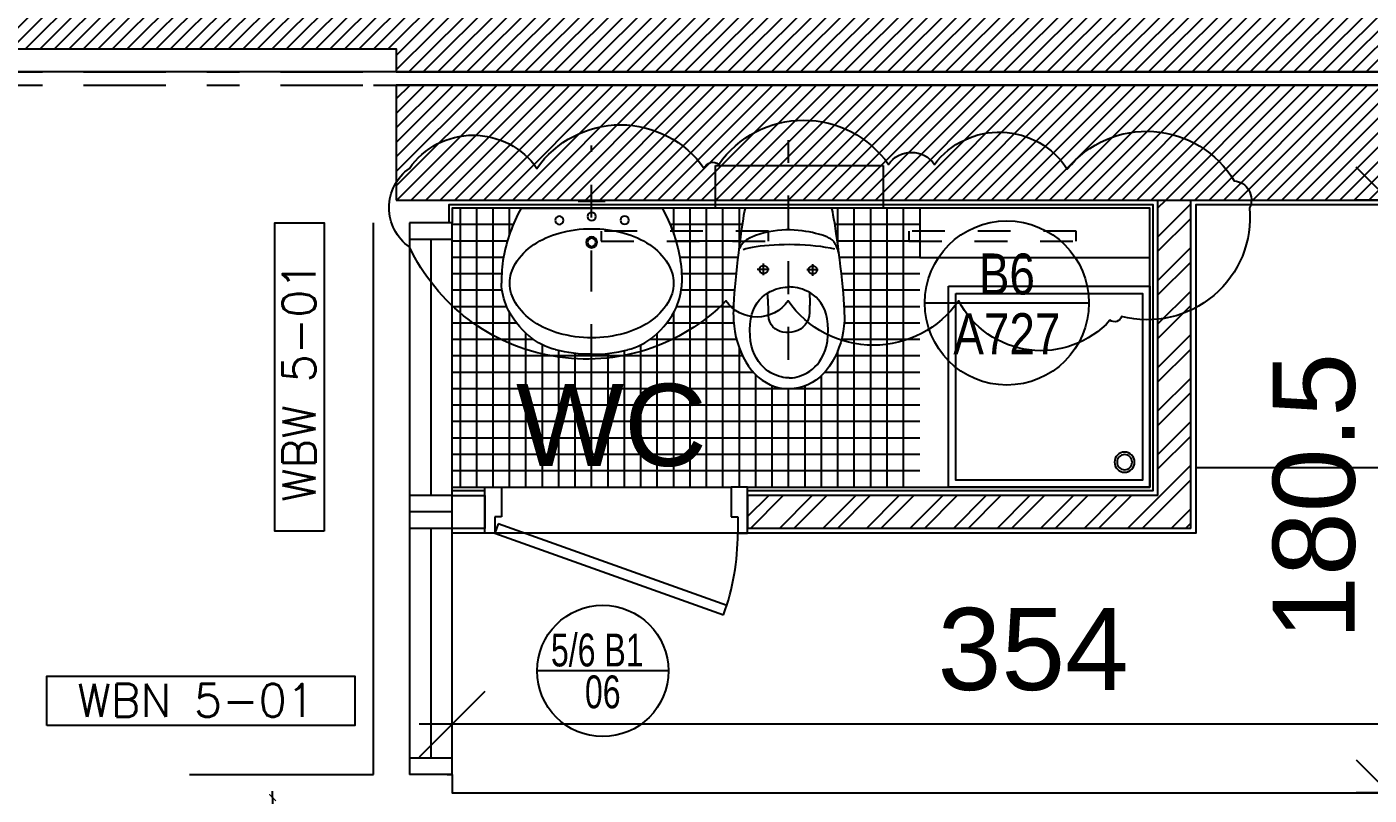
# Model space of a CAD drawing. Extents: x -0.9 to 45.6, y -8.7 to 61.5.
# Drawn here: x 27.343 to 31.432, y 20.338 to 22.677 of the extents above; entities that cross this region are included whole.
import ezdxf
from ezdxf.enums import TextEntityAlignment as Align

# ---------------------------------------------------------------- set-up
doc = ezdxf.new("R2010")
doc.units = 0
doc.header["$MEASUREMENT"] = 0
doc.header["$PDMODE"] = 35
doc.header["$PDSIZE"] = 0.3
for name, pattern in [('AXIS_50$0$DASHDOT2', [0.5, 0.25, -0.125, 0, -0.125]), ('CENTER', [2, 1.25, -0.25, 0.25, -0.25]), ('DASHDOTX2', [50.8, 25.4, -12.7, 0, -12.7]), ('HIDDEN2', [0.1875, 0.125, -0.0625])]:
    doc.linetypes.add(name, pattern=pattern)
doc.layers.get('0').update_dxf_attribs({"linetype": 'CONTINUOUS'})
doc.layers.get('DEFPOINTS').update_dxf_attribs({"linetype": 'CONTINUOUS'})
for name, color, linetype in [('A-ALU', 9, 'CONTINUOUS'), ('A-ANNO-DIM', 3, 'CONTINUOUS'), ('A-ANNO-DR-TAG', 7, 'CONTINUOUS'), ('A-ANNO-DTLTAG', 7, 'CONTINUOUS'), ('A-AREAS', 6, 'CONTINUOUS'), ('A-AXIS-SANITARY', 10, 'DASHDOTX2'), ('a-dim', 3, 'CONTINUOUS'), ('A-DOORS', 1, 'CONTINUOUS'), ('A-FLOR-FCL', 61, 'HIDDEN2'), ('A-FLOR-PFIX', 61, 'CONTINUOUS'), ('A-HATCH-CONC', 8, 'CONTINUOUS'), ('A-HATCH-WALL', 8, 'CONTINUOUS'), ('a-kitchen', 95, 'CONTINUOUS'), ('A-N-WINDOW', 3, 'CONTINUOUS'), ('A-NOMENCLATURE', 3, 'CONTINUOUS'), ('A-PLASTER', 8, 'CONTINUOUS'), ('A-PORTE', 1, 'CONTINUOUS'), ('A-PROJ-TIL-BATH', 8, 'CONTINUOUS'), ('A-PROJECTION', 9, 'CONTINUOUS'), ('A-SANIT', 95, 'CONTINUOUS'), ('A-SECT-TILE', 12, 'CONTINUOUS'), ('A-WALL', 4, 'CONTINUOUS'), ('AXIS_50$0$A-AXIS-50', 10, 'AXIS_50$0$DASHDOT2'), ('S-2ND-3RD-4-5-6TH$0$A-STR 2-3-4-5-6', 2, 'CONTINUOUS')]:
    doc.layers.add(name, color=color, linetype=linetype)
doc.styles.add('A100-STEXT', font='arial.ttf', dxfattribs={"height": 0.25})
doc.styles.add('BLOCK', font='arial.ttf', dxfattribs={"width": 0.8, "height": 0.25})
doc.styles.add('ROMANS', font='romans__.ttf')
doc.styles.add('STYLE1', font='arial.ttf')
doc.dimstyles.new('A50-DIM', dxfattribs={"dimtxt": 0.1, "dimasz": 0.02, "dimexe": 0.05, "dimexo": 0.01, "dimgap": 0.05, "dimtad": 0, "dimdec": 1, "dimlfac": 100, "dimrnd": 0.5, "dimdsep": 46, "dimtxsty": 'STYLE1', "dimblk": 'ARCHTICK', "dimcen": 0.05, "dimdle": 1e-05, "dimse1": 1, "dimse2": 1, "dimclrd": 146, "dimclre": 256, "dimclrt": 256, "dimadec": 0, "dimazin": 0, "dimtfac": 1.4, "dimtdec": 1, "dimtix": 1, "dimtmove": 2, "dimatfit": 3, "dimldrblk": 'ARCHTICK', "dimfxl": 1, "dimtolj": 1, "dimarcsym": 0})
doc.dimstyles.new('dim-law', dxfattribs={"dimtxt": 0.25, "dimasz": 0.2, "dimexe": 0.1, "dimexo": 0.3, "dimgap": 0.1, "dimtad": 1, "dimlfac": 100, "dimdsep": 46, "dimtxsty": 'A100-STEXT', "dimblk1": 'OBLIQUE', "dimblk2": 'OBLIQUE', "dimsah": 1, "dimcen": -0.05, "dimdle": 0.1, "dimclrd": 15, "dimclre": 15, "dimclrt": 256, "dimadec": 0, "dimazin": 0, "dimtfac": 0.28, "dimtix": 1, "dimtmove": 2, "dimatfit": 3, "dimldrblk": 'OBLIQUE', "dimfxl": 0.1, "dimtolj": 1, "dimarcsym": 0})

# ---------------------------------------------------------------- blocks, each defined once
blk = doc.blocks.new('BAC')
at = {"layer": 'A-SANIT'}
for points in [[(-0.7, -0.7), (0, -0.7), (0, 0), (-0.7, 0)], [(-0.675, -0.675), (-0.025, -0.675), (-0.025, -0.025), (-0.675, -0.025)]]:
    blk.add_lwpolyline(points, close=True, dxfattribs=at)
for radius in [0.035, 0.0263]:
    blk.add_circle((-0.0875, -0.0875), radius, dxfattribs=at)
blk = doc.blocks.new('A$C53822070')
for p, q in [((0, -0.0208), (0, 0.0623)), ((-0.2151, 0), (0.2151, 0)), ((0.0415, 0.0208), (-0.0415, 0.0208))]:
    blk.add_line(p, q)
for centre, major_axis, ratio, start_param, end_param in [((0.0235, -0.1413), (0.1682, 0.344), 0.723099, 1.513078, 1.932546), ((-0.05, -0.2181), (0.0143, 0.3454), 0.649977, 1.397156, 1.627734), ((0.1411, -0.2285), (0.0236, 0.1689), 0.782, 4.379189, 4.821349), ((0.0117, -0.2055), (0.2677, 0.0211), 0.927449, -0.919698, -0.479256), ((0.0331, -0.1533), (-0.0987, 0.271), 0.7883, 3.04069, 3.436057), ((0.005, -0.0517), (0.2781, 0.2781), 1, 3.914278, 4.196419)]:
    blk.add_ellipse(centre, major_axis=major_axis, ratio=ratio, start_param=start_param, end_param=end_param)
at = {"extrusion": (0, 0, -1)}
for centre, major_axis, ratio, start_param, end_param in [((-0.0235, -0.1413), (-0.1682, 0.344), 0.723099, 1.513078, 1.932546), ((-0.0984, -0.0369), (-0.00881, 0.00881), 1, 5.497787, 11.780972), ((-0.0002, -0.0251), (0.00881, 0.00881), 1, 3.926991, 10.210176), ((0.1005, -0.0364), (-0.00881, 0.00881), 1, 5.497787, 11.780972), ((-0.0281, -0.3332), (0.1889, 0.1889), 1, -1.373401, -1.054826), ((0, -0.4349), (-0.2634, 0.2634), 1, 0.51597, 0.785398), ((0, -0.4349), (0.2634, 0.2634), 1, -0.785398, -0.51597), ((0.0281, -0.3332), (-0.1889, 0.1889), 1, 1.054826, 1.373401), ((-0.0709, -0.269), (0.1343, 0.1343), 1, 4.48294, 4.909784), ((0, -0.1038), (0.0117, 0.0117), 1, 3.926991, 10.210176), ((0, -0.1038), (-0.00881, 0.00881), 1, 5.497787, 11.780972), ((0.0709, -0.269), (-0.1343, 0.1343), 1, 1.373401, 1.800245), ((0.05, -0.2181), (-0.0143, 0.3454), 0.649977, 1.397156, 1.627734), ((-0.1361, -0.2285), (0.08, 0.08), 1, 3.926991, 4.48294), ((0.1361, -0.2285), (-0.08, 0.08), 1, 1.800245, 2.356194), ((-0.1411, -0.2285), (-0.0236, 0.1689), 0.782, 4.379189, 4.821349), ((-0.1361, -0.2285), (0.08, 0.08), 1, 3.371042, 3.926991), ((0.1361, -0.2285), (0.08, 0.08), 1, 0.785398, 1.341347), ((-0.0117, -0.2055), (-0.2677, 0.0211), 0.927449, -0.919698, -0.479256), ((-0.0709, -0.188), (0.1343, 0.1343), 1, 2.944197, 3.371042), ((0.0709, -0.188), (0.1343, 0.1343), 1, 1.341347, 1.768192), ((-0.0281, -0.1237), (-0.1889, 0.1889), 1, 4.196419, 4.514993), ((0.0281, -0.1237), (0.1889, 0.1889), 1, 1.768192, 2.086766), ((-0.0331, -0.1533), (0.0987, 0.271), 0.7883, 3.04069, 3.436057), ((0, -0.0221), (-0.2634, 0.2634), 1, 3.926991, 4.196419), ((0, -0.0221), (-0.2634, 0.2634), 1, 3.657563, 3.926991), ((-0.005, -0.0517), (-0.2781, 0.2781), 1, 3.914278, 4.196419)]:
    blk.add_ellipse(centre, major_axis=major_axis, ratio=ratio, start_param=start_param, end_param=end_param, dxfattribs=at)
at = {"layer": 'A-AXIS-SANITARY', "linetype": 'CENTER', "ltscale": 0.1}
blk.add_line((0, -0.6786), (0, 0.1908), dxfattribs=at)
blk = doc.blocks.new('A$C7FB65830')
at = {"color": 0}
for p, q in [((-339.7, 41), (-355.8, 38.7)), ((-323.3, 42.4), (-339.7, 41)), ((-306.8, 42.9), (-323.3, 42.4)), ((-305.8, 42.4), (-292.6, 42.1)), ((-292.6, 42.1), (-277.8, 41.5)), ((-277.8, 41.5), (-261.5, 40.5)), ((-261.5, 40.5), (-244, 39.2)), ((-244, 39.2), (-225.6, 37.5)), ((-443.2, 7.2), (-455.5, -0.9)), ((-430.1, 14.4), (-443.2, 7.2)), ((-416.3, 20.9), (-430.1, 14.4)), ((-401.9, 26.6), (-416.3, 20.9)), ((-387, 31.5), (-401.9, 26.6)), ((-371.6, 35.5), (-387, 31.5)), ((-355.8, 38.7), (-371.6, 35.5)), ((-225.6, 37.5), (-206.4, 35.6)), ((-206.4, 35.6), (-186.8, 33.5)), ((-186.8, 33.5), (-167, 31.3)), ((-167, 31.3), (-147.2, 28.9)), ((-147.2, 28.9), (-127.6, 26.4)), ((-128.9, 27), (-124.9, 25.6)), ((-127.6, 26.4), (-108.5, 23.9)), ((-124.9, 25.6), (-121.2, 24.2)), ((-121.2, 24.2), (-117.7, 22.9)), ((-117.7, 22.9), (-114.3, 21.7)), ((-116.6, 14.7), (-113.9, 1.7)), ((-114.3, 21.7), (-111.2, 20.4)), ((-113.9, 1.7), (-111.5, -12.1)), ((-111.2, 20.4), (-108.3, 19.2)), ((-108.5, 23.9), (-90.2, 21.4)), ((-108.3, 19.2), (-105.5, 18)), ((-105.5, 18), (-102.8, 16.7)), ((-102.8, 16.7), (-100.3, 15.3)), ((-100.3, 15.3), (-98, 13.8)), ((-98, 13.8), (-95.8, 12.2)), ((-95.8, 12.2), (-93.7, 10.5)), ((-93.7, 10.5), (-91.7, 8.5)), ((-91.7, 8.5), (-89.8, 6.4)), ((-90.2, 21.4), (-72.8, 18.9)), ((-89.8, 6.4), (-88, 4.1)), ((-88, 4.1), (-86.2, 1.5)), ((-86.2, 1.5), (-84.5, -1.4)), ((-72.8, 18.9), (-56.6, 16.5)), ((-56.6, 16.5), (-41.9, 14.2)), ((-41.9, 14.2), (-28.9, 12)), ((-28.9, 12), (-17.8, 10.1)), ((-17.8, 10.1), (-8.8, 8.4)), ((-8.8, 8.4), (-2.3, 7)), ((-2.3, 7), (1.5, 5.9)), ((1.9, 5.9), (1.9, -244.6)), ((-487.3, -29.3), (-495.9, -40.1)), ((-477.7, -19.1), (-487.3, -29.3)), ((-467, -9.6), (-477.7, -19.1)), ((-455.5, -0.9), (-467, -9.6)), ((-458, -43.1), (-450.6, -36.1)), ((-450.6, -36.1), (-442.2, -29.6)), ((-442.2, -29.6), (-432.7, -23.6)), ((-432.7, -23.6), (-422.2, -18.3)), ((-422.2, -18.3), (-410.4, -13.6)), ((-410.4, -13.6), (-397.5, -9.9)), ((-397.5, -9.9), (-383.3, -7.1)), ((-383.3, -7.1), (-367.7, -5.3)), ((-367.7, -5.3), (-350.8, -4.7)), ((-350.8, -4.7), (-334, -5.4)), ((-334, -5.4), (-318.7, -7.4)), ((-318.7, -7.4), (-305, -10.6)), ((-305, -10.6), (-292.7, -14.9)), ((-292.7, -14.9), (-281.7, -20.1)), ((-281.7, -20.1), (-272, -26.1)), ((-272, -26.1), (-263.5, -32.8)), ((-263.5, -32.8), (-256.1, -40)), ((-180.9, -38.1), (-182.7, -38.9)), ((-178.8, -37.5), (-180.9, -38.1)), ((-176.8, -37.3), (-178.8, -37.5)), ((-174.7, -37.5), (-176.8, -37.3)), ((-176.5, -33.5), (-176.5, -66.3)), ((-172.7, -38.1), (-174.7, -37.5)), ((-170.8, -38.9), (-172.7, -38.1)), ((-111.5, -12.1), (-109.4, -26.3)), ((-109.4, -26.3), (-107.7, -41)), ((-84.5, -1.4), (-82.9, -4.5)), ((-82.9, -4.5), (-81.3, -8)), ((-81.3, -8), (-79.8, -11.8)), ((-79.8, -11.8), (-77.6, -18)), ((-77.6, -18), (-75.3, -24.9)), ((-75.3, -24.9), (-73.1, -32.6)), ((-73.1, -32.6), (-70.9, -41)), ((-514.7, -76.4), (-518.3, -89.7)), ((-509.7, -63.7), (-514.7, -76.4)), ((-503.4, -51.6), (-509.7, -63.7)), ((-495.9, -40.1), (-503.4, -51.6)), ((-482.1, -80.6), (-478.8, -73.1)), ((-478.8, -73.1), (-474.8, -65.4)), ((-474.8, -65.4), (-470.1, -57.8)), ((-470.1, -57.8), (-464.5, -50.3)), ((-464.5, -50.3), (-458, -43.1)), ((-336.4, -71.9), (-342.8, -78.2)), ((-329, -66.7), (-336.4, -71.9)), ((-320.4, -62.6), (-329, -66.7)), ((-310.9, -59.9), (-320.4, -62.6)), ((-300.2, -58.6), (-310.9, -59.9)), ((-297.8, -58.6), (-300.2, -58.6)), ((-295.1, -58.5), (-297.8, -58.6)), ((-292, -58.5), (-295.1, -58.5)), ((-288.7, -58.4), (-292, -58.5)), ((-285.1, -58.4), (-288.7, -58.4)), ((-281.4, -58.4), (-285.1, -58.4)), ((-277.6, -58.3), (-281.4, -58.4)), ((-273.7, -58.3), (-277.6, -58.3)), ((-269.8, -58.3), (-273.7, -58.3)), ((-266, -58.3), (-269.8, -58.3)), ((-262.3, -58.3), (-266, -58.3)), ((-258.7, -58.3), (-262.3, -58.3)), ((-255.3, -58.4), (-258.7, -58.3)), ((-256.1, -40), (-249.7, -47.6)), ((-252.3, -58.4), (-255.3, -58.4)), ((-249.5, -58.4), (-252.3, -58.4)), ((-249.7, -47.6), (-244.3, -55.4)), ((-247.1, -58.4), (-249.5, -58.4)), ((-245.2, -58.4), (-247.1, -58.4)), ((-243.7, -58.4), (-245.2, -58.4)), ((-244.3, -55.4), (-239.8, -63.4)), ((-242.8, -58.4), (-243.7, -58.4)), ((-242.5, -58.4), (-242.8, -58.4)), ((-239.8, -63.4), (-236.1, -71.4)), ((-236.1, -71.4), (-233.1, -79.2)), ((-193.8, -49.6), (-159.9, -49.6)), ((-188.5, -47.2), (-188.7, -49.2)), ((-188.7, -49.2), (-188.5, -51.3)), ((-188, -45.2), (-188.5, -47.2)), ((-188.5, -51.3), (-188, -53.3)), ((-187.1, -43.3), (-188, -45.2)), ((-188, -53.3), (-187.1, -55.2)), ((-185.9, -41.6), (-187.1, -43.3)), ((-187.1, -55.2), (-185.9, -56.9)), ((-184.4, -40.1), (-185.9, -41.6)), ((-185.9, -56.9), (-184.4, -58.3)), ((-182.7, -38.9), (-184.4, -40.1)), ((-184.4, -58.3), (-182.7, -59.5)), ((-182.7, -59.5), (-180.9, -60.4)), ((-180.9, -60.4), (-178.8, -60.9)), ((-178.8, -60.9), (-176.8, -61.1)), ((-176.8, -61.1), (-174.7, -60.9)), ((-174.7, -60.9), (-172.7, -60.4)), ((-172.7, -60.4), (-170.8, -59.5)), ((-169.1, -40.1), (-170.8, -38.9)), ((-170.8, -59.5), (-169.1, -58.3)), ((-167.7, -41.6), (-169.1, -40.1)), ((-169.1, -58.3), (-167.7, -56.9)), ((-166.5, -43.3), (-167.7, -41.6)), ((-167.7, -56.9), (-166.5, -55.2)), ((-165.6, -45.2), (-166.5, -43.3)), ((-166.5, -55.2), (-165.6, -53.3)), ((-165.1, -47.2), (-165.6, -45.2)), ((-165.6, -53.3), (-165.1, -51.3)), ((-164.9, -49.2), (-165.1, -47.2)), ((-165.1, -51.3), (-164.9, -49.2)), ((-164.9, -49.2), (-164.9, -49.2)), ((-164.9, -49.2), (-164.9, -49.2)), ((-107.7, -41), (-106.3, -56)), ((-106.3, -56), (-105.2, -71.2)), ((-105.2, -71.2), (-104.4, -86.6)), ((-70.9, -41), (-68.8, -50)), ((-68.8, -50), (-66.9, -59.7)), ((-66.9, -59.7), (-65.1, -69.9)), ((-65.1, -69.9), (-63.7, -80.5)), ((-520.6, -103.5), (-521.4, -118)), ((-518.3, -89.7), (-520.6, -103.5)), ((-489.9, -118.2), (-489.7, -113.4)), ((-489.7, -113.4), (-489.2, -107.8)), ((-489.2, -107.8), (-488.2, -101.7)), ((-488.2, -101.7), (-486.7, -95)), ((-486.7, -95), (-484.7, -88)), ((-484.7, -88), (-482.1, -80.6)), ((-357.6, -109.9), (-358.6, -118.6)), ((-355.5, -101.3), (-357.6, -109.9)), ((-352.4, -93), (-355.5, -101.3)), ((-348.1, -85.3), (-352.4, -93)), ((-342.8, -78.2), (-348.1, -85.3)), ((-233.1, -79.2), (-230.8, -86.8)), ((-230.8, -86.8), (-229, -94)), ((-229, -94), (-227.7, -100.6)), ((-227.7, -100.6), (-226.9, -106.6)), ((-226.9, -106.6), (-226.4, -111.8)), ((-226.4, -111.8), (-226.1, -116.1)), ((-226.1, -116.1), (-226, -119.2)), ((-104.4, -86.6), (-103.9, -102)), ((-103.9, -102), (-103.7, -117.3)), ((-63.7, -80.5), (-62.5, -91.6)), ((-62.5, -91.6), (-61.7, -103.1)), ((-61.7, -103.1), (-61.2, -115)), ((-61.2, -115), (-61.2, -127.1)), ((-520.6, -132.9), (-521.4, -118.5)), ((-518.3, -146.7), (-520.6, -132.9)), ((-514.7, -160), (-518.3, -146.7)), ((-489.9, -118.2), (-489.7, -123.1)), ((-489.7, -123.1), (-489.2, -128.6)), ((-489.2, -128.6), (-488.2, -134.8)), ((-488.2, -134.8), (-486.7, -141.4)), ((-486.7, -141.4), (-484.7, -148.5)), ((-484.7, -148.5), (-482.1, -155.8)), ((-358.6, -118.6), (-358.5, -127.3)), ((-358.5, -127.3), (-357.4, -135.9)), ((-357.4, -135.9), (-355.1, -144.1)), ((-355.1, -144.1), (-351.8, -151.7)), ((-351.8, -151.7), (-347.4, -158.7)), ((-233.1, -157.2), (-230.8, -149.6)), ((-230.8, -149.6), (-229, -142.4)), ((-229, -142.4), (-227.7, -135.8)), ((-227.7, -135.8), (-226.9, -129.8)), ((-226.9, -129.8), (-226.4, -124.6)), ((-226.4, -124.6), (-226.1, -120.4)), ((-226.1, -120.4), (-226, -117.2)), ((-104.2, -147.2), (-104.8, -161.7)), ((-103.8, -132.4), (-104.2, -147.2)), ((-103.7, -117.3), (-103.8, -132.4)), ((-62.7, -151.9), (-64.3, -164.5)), ((-61.7, -139.4), (-62.7, -151.9)), ((-61.2, -127.1), (-61.7, -139.4)), ((-509.7, -172.8), (-514.7, -160)), ((-503.4, -184.9), (-509.7, -172.8)), ((-495.9, -196.3), (-503.4, -184.9)), ((-482.1, -155.8), (-478.8, -163.4)), ((-478.8, -163.4), (-474.8, -171)), ((-474.8, -171), (-470.1, -178.6)), ((-470.1, -178.6), (-464.5, -186.1)), ((-464.5, -186.1), (-458, -193.4)), ((-458, -193.4), (-450.6, -200.3)), ((-347.4, -158.7), (-341.8, -164.8)), ((-341.8, -164.8), (-335.2, -169.9)), ((-335.2, -169.9), (-327.6, -173.8)), ((-327.6, -173.8), (-318.8, -176.3)), ((-318.8, -176.3), (-308.9, -177.3)), ((-308.9, -177.3), (-303.4, -177.4)), ((-303.4, -177.4), (-298, -177.5)), ((-298, -177.5), (-292.9, -177.6)), ((-292.9, -177.6), (-287.9, -177.8)), ((-287.9, -177.8), (-283.1, -178)), ((-283.1, -178), (-278.6, -178.2)), ((-278.6, -178.2), (-274.3, -178.4)), ((-274.3, -178.4), (-270.3, -178.6)), ((-270.3, -178.6), (-266.5, -178.8)), ((-266.5, -178.8), (-262.9, -179)), ((-262.9, -179), (-259.7, -179.2)), ((-259.7, -179.2), (-256.7, -179.4)), ((-256.7, -179.4), (-254.1, -179.6)), ((-256.1, -196.4), (-249.7, -188.8)), ((-254.1, -179.6), (-251.7, -179.8)), ((-251.7, -179.8), (-249.7, -179.9)), ((-249.7, -179.9), (-248, -180.1)), ((-249.7, -188.8), (-244.3, -181)), ((-248, -180.1), (-246.7, -180.2)), ((-246.7, -180.2), (-245.7, -180.3)), ((-245.7, -180.3), (-245.2, -180.3)), ((-245.2, -180.3), (-245, -180.3)), ((-244.3, -181), (-239.8, -173)), ((-239.8, -173), (-236.1, -165)), ((-236.1, -165), (-233.1, -157.2)), ((-192.4, -191.7), (-158.5, -191.7)), ((-187.5, -189.8), (-187.7, -191.9)), ((-187.7, -191.9), (-187.5, -194)), ((-186.9, -187.8), (-187.5, -189.8)), ((-187.5, -194), (-186.9, -196)), ((-186.1, -186), (-186.9, -187.8)), ((-184.9, -184.3), (-186.1, -186)), ((-183.4, -182.8), (-184.9, -184.3)), ((-181.7, -181.6), (-183.4, -182.8)), ((-179.8, -180.7), (-181.7, -181.6)), ((-177.8, -180.2), (-179.8, -180.7)), ((-175.8, -180), (-177.8, -180.2)), ((-176.1, -176.2), (-176.1, -210.1)), ((-173.7, -180.2), (-175.8, -180)), ((-171.7, -180.7), (-173.7, -180.2)), ((-169.8, -181.6), (-171.7, -180.7)), ((-168.1, -182.8), (-169.8, -181.6)), ((-166.7, -184.3), (-168.1, -182.8)), ((-165.5, -186), (-166.7, -184.3)), ((-164.6, -187.8), (-165.5, -186)), ((-164.1, -189.8), (-164.6, -187.8)), ((-164.6, -196), (-164.1, -194)), ((-163.9, -191.9), (-164.1, -189.8)), ((-164.1, -194), (-163.9, -191.9)), ((-163.9, -191.9), (-163.9, -191.9)), ((-163.9, -191.9), (-163.9, -191.9)), ((-106.9, -189), (-108.3, -201.7)), ((-105.7, -175.7), (-106.9, -189)), ((-104.8, -161.7), (-105.7, -175.7)), ((-69.5, -189.9), (-73.2, -202.6)), ((-66.6, -177.2), (-69.5, -189.9)), ((-64.3, -164.5), (-66.6, -177.2)), ((-487.3, -207.2), (-495.9, -196.3)), ((-477.7, -217.3), (-487.3, -207.2)), ((-467, -226.8), (-477.7, -217.3)), ((-455.5, -235.6), (-467, -226.8)), ((-450.6, -200.3), (-442.2, -206.8)), ((-442.2, -206.8), (-432.7, -212.8)), ((-432.7, -212.8), (-422.2, -218.2)), ((-422.2, -218.2), (-410.4, -222.8)), ((-410.4, -222.8), (-397.5, -226.5)), ((-397.5, -226.5), (-383.3, -229.4)), ((-383.3, -229.4), (-367.7, -231.1)), ((-367.7, -231.1), (-350.8, -231.7)), ((-350.8, -231.7), (-334, -231)), ((-334, -231), (-318.7, -229)), ((-318.7, -229), (-305, -225.8)), ((-305, -225.8), (-292.7, -221.5)), ((-292.7, -221.5), (-281.7, -216.3)), ((-281.7, -216.3), (-272, -210.3)), ((-272, -210.3), (-263.5, -203.6)), ((-263.5, -203.6), (-256.1, -196.4)), ((-186.9, -196), (-186.1, -197.8)), ((-186.1, -197.8), (-184.9, -199.5)), ((-184.9, -199.5), (-183.4, -201)), ((-183.4, -201), (-181.7, -202.2)), ((-181.7, -202.2), (-179.8, -203.1)), ((-179.8, -203.1), (-177.8, -203.6)), ((-177.8, -203.6), (-175.8, -203.8)), ((-175.8, -203.8), (-173.7, -203.6)), ((-173.7, -203.6), (-171.7, -203.1)), ((-171.7, -203.1), (-169.8, -202.2)), ((-169.8, -202.2), (-168.1, -201)), ((-168.1, -201), (-166.7, -199.5)), ((-166.7, -199.5), (-165.5, -197.8)), ((-165.5, -197.8), (-164.6, -196)), ((-111.8, -224.6), (-113.8, -234.6)), ((-109.9, -213.6), (-111.8, -224.6)), ((-108.3, -201.7), (-109.9, -213.6)), ((-85.1, -232.7), (-86, -234.3)), ((-84.4, -231), (-85.1, -232.7)), ((-83.6, -229.3), (-84.4, -231)), ((-82.9, -227.7), (-83.6, -229.3)), ((-77.6, -215.2), (-82.9, -227.7)), ((-73.2, -202.6), (-77.6, -215.2)), ((-443.2, -243.6), (-455.5, -235.6)), ((-430.1, -250.9), (-443.2, -243.6)), ((-416.3, -257.3), (-430.1, -250.9)), ((-401.9, -263), (-416.3, -257.3)), ((-387, -267.9), (-401.9, -263)), ((-371.6, -272), (-387, -267.9)), ((-355.8, -275.1), (-371.6, -272)), ((-206.4, -272.6), (-186.8, -270.6)), ((-186.8, -270.6), (-167, -268.5)), ((-167, -268.5), (-147.2, -266.3)), ((-147.2, -266.3), (-127.6, -264)), ((-127.6, -264), (-108.5, -261.6)), ((-116.1, -243.5), (-118.6, -251.2)), ((-113.8, -234.6), (-116.1, -243.5)), ((-111.3, -260.2), (-114.6, -262)), ((-108.3, -258.4), (-111.3, -260.2)), ((-108.5, -261.6), (-90.2, -259.3)), ((-105.6, -256.6), (-108.3, -258.4)), ((-103.1, -254.8), (-105.6, -256.6)), ((-100.8, -253.1), (-103.1, -254.8)), ((-98.8, -251.3), (-100.8, -253.1)), ((-96.9, -249.6), (-98.8, -251.3)), ((-95.1, -247.8), (-96.9, -249.6)), ((-93.6, -246.1), (-95.1, -247.8)), ((-92.2, -244.4), (-93.6, -246.1)), ((-90.9, -242.7), (-92.2, -244.4)), ((-89.7, -241), (-90.9, -242.7)), ((-90.2, -259.3), (-72.8, -257)), ((-88.7, -239.3), (-89.7, -241)), ((-87.7, -237.7), (-88.7, -239.3)), ((-86.8, -236), (-87.7, -237.7)), ((-86, -234.3), (-86.8, -236)), ((-72.8, -257), (-56.6, -254.7)), ((-56.6, -254.7), (-41.9, -252.5)), ((-41.9, -252.5), (-28.9, -250.5)), ((-28.9, -250.5), (-17.8, -248.7)), ((-17.8, -248.7), (-8.8, -247.1)), ((-8.8, -247.1), (-2.3, -245.7)), ((-2.3, -245.7), (1.5, -244.6)), ((-339.7, -277.4), (-355.8, -275.1)), ((-323.3, -278.8), (-339.7, -277.4)), ((-306.8, -279.3), (-323.3, -278.8)), ((-305.8, -278.8), (-292.6, -278.6)), ((-292.6, -278.6), (-277.8, -278)), ((-277.8, -278), (-261.5, -277.1)), ((-261.5, -277.1), (-244, -275.8)), ((-244, -275.8), (-225.6, -274.3)), ((-225.6, -274.3), (-206.4, -272.6))]:
    blk.add_line(p, q, dxfattribs=at)
at = {"layer": 'A-AXIS-SANITARY', "linetype": 'CENTER', "ltscale": 0.1}
blk.add_line((-627.6, -119.4), (199.5, -119.4), dxfattribs=at)
blk = doc.blocks.new('A$C084533B6')
at = {"layer": 'A-PROJ-TIL-BATH'}
for p, q in [((0, -0.8), (0, 0.05)), ((0.05, -0.8), (0.05, 0.05)), ((0.1, -0.8), (0.1, 0.05)), ((0.15, -0.0292), (0.15, 0.05)), ((0.65, -0.0292), (0.65, 0.05)), ((0.7, -0.8), (0.7, 0.05)), ((0.75, -0.8), (0.75, 0.05)), ((0.8, -0.8), (0.8, 0.05)), ((0.85, -0.0697), (0.85, 0.05)), ((1.15, -0.0769), (1.15, 0.05)), ((1.2, -0.8), (1.2, 0.05)), ((1.25, -0.8), (1.25, 0.05)), ((1.3, -0.8), (1.3, 0.05)), ((1.35, -0.8), (1.35, 0.05)), ((0.1611, 0), (-0.025, 0)), ((0.8594, 0), (0.6389, 0)), ((1.4, 0), (1.141, 0)), ((0.1433, -0.05), (-0.025, -0.05)), ((0.8525, -0.05), (0.6567, -0.05)), ((1.4, -0.05), (1.1484, -0.05)), ((0.1312, -0.1), (-0.025, -0.1)), ((0.8463, -0.1), (0.6688, -0.1)), ((1.4, -0.1), (1.155, -0.1)), ((0.1259, -0.15), (-0.025, -0.15)), ((0.8409, -0.15), (0.6741, -0.15)), ((1.4, -0.15), (1.1609, -0.15)), ((0.1272, -0.2), (-0.025, -0.2)), ((0.8363, -0.2), (0.6728, -0.2)), ((1.4, -0.2), (1.1659, -0.2)), ((0.1413, -0.25), (-0.025, -0.25)), ((0.15, -0.8), (0.15, -0.2674)), ((0.65, -0.8), (0.65, -0.2674)), ((0.833, -0.25), (0.6587, -0.25)), ((1.4, -0.25), (1.1694, -0.25)), ((0.1716, -0.3), (-0.025, -0.3)), ((0.8331, -0.3), (0.6284, -0.3)), ((1.4, -0.3), (1.1693, -0.3)), ((0.2229, -0.35), (-0.025, -0.35)), ((0.2, -0.8), (0.2, -0.3309)), ((0.25, -0.8), (0.25, -0.3665)), ((0.55, -0.8), (0.55, -0.3665)), ((0.8416, -0.35), (0.5771, -0.35)), ((0.6, -0.8), (0.6, -0.3309)), ((1.4, -0.35), (1.1609, -0.35)), ((0.8599, -0.4), (-0.025, -0.4)), ((0.3, -0.8), (0.3, -0.3834)), ((0.35, -0.8), (0.35, -0.3924)), ((0.4, -0.8), (0.4, -0.395)), ((0.45, -0.8), (0.45, -0.3924)), ((0.5, -0.8), (0.5, -0.3834)), ((0.85, -0.8), (0.85, -0.377)), ((1.4, -0.4), (1.1425, -0.4)), ((1.15, -0.8), (1.15, -0.3831)), ((0.8934, -0.45), (-0.025, -0.45)), ((0.9, -0.8), (0.9, -0.4569)), ((0.95, -0.8), (0.95, -0.4901)), ((1.1, -0.8), (1.1, -0.4592)), ((1.4, -0.45), (1.109, -0.45)), ((1.4, -0.5), (-0.025, -0.5)), ((1, -0.8), (1, -0.4999)), ((1.05, -0.8), (1.05, -0.4911)), ((1.4, -0.55), (-0.025, -0.55)), ((1.4, -0.6), (-0.025, -0.6)), ((1.4, -0.65), (-0.025, -0.65)), ((1.4, -0.7), (-0.025, -0.7)), ((1.4, -0.75), (-0.025, -0.75))]:
    blk.add_line(p, q, dxfattribs=at)
blk = doc.blocks.new('_ArchTick')
at = {"color": 0, "linetype": 'ByBlock', "const_width": 0.15}
blk.add_lwpolyline([(-0.5, -0.5), (0.5, 0.5)], dxfattribs=at)
blk = doc.blocks.new('*D414')
at = {"layer": 'A-ANNO-DIM', "color": 146, "lineweight": -2}
for p, q in [((28.0914, 20.3301), (28.0914, 20.3501)), ((28.0914, 20.3301), (28.0914, 20.3016)), ((28.0914, 20.0301), (28.0914, 20.0587)), ((28.0914, 20.0301), (28.0914, 20.0101))]:
    blk.add_line(p, q, dxfattribs=at)
at = {"layer": 'DEFPOINTS', "color": 0}
for p in [(28.2525, 20.3301), (28.0914, 20.0301), (28.2525, 20.0301)]:
    blk.add_point(p, dxfattribs=at)
at = {"layer": 'A-ANNO-DIM', "color": 146, "lineweight": -2, "xscale": 0.02, "yscale": 0.02, "zscale": 0.02}
for p, rotation in [((28.0914, 20.3301), 270), ((28.0914, 20.0301), 90)]:
    blk.add_blockref('_ArchTick', p, dxfattribs=dict(at, rotation=rotation))
at = {"layer": 'A-ANNO-DIM', "insert": (28.0914, 20.1801), "char_height": 0.1, "attachment_point": 5, "rotation": 90, "style": 'STYLE1'}
blk.add_mtext('\\A1;30', dxfattribs=at)
blk = doc.blocks.new('DTLTAG')
blk.add_line((-0.005, 0), (0.005, 0))
blk.add_circle((0, 0), 0.005)
at = {"color": 7, "style": 'BLOCK', "width": 0.8}
for tag, p in [('DET.NO.', (0, 0.001767)), ('DWG', (0, -0.001853))]:
    blk.add_attdef(tag, text='', height=0.0025, dxfattribs=at).set_placement(p, align=Align.MIDDLE)
blk = doc.blocks.new('P80E19H')
at = {"layer": 'A-PORTE'}
for p, q in [((-0.14, 0), (0, 0)), ((-0.14, -0.03), (-0.14, 0)), ((0, 0), (0, -0.05)), ((-0.14, -0.03), (-0.3885, -0.727)), ((-0.3603, -0.7371), (-0.1117, -0.0401)), ((-0.1117, -0.0401), (-0.14, -0.03)), ((-0.09, -0.03), (-0.14, -0.03)), ((-0.09, -0.05), (-0.09, -0.03)), ((0, -0.05), (-0.09, -0.05)), ((-0.09, -0.77), (-0.14, -0.77)), ((-0.14, -0.77), (-0.14, -0.8)), ((0, -0.75), (-0.09, -0.75)), ((-0.09, -0.75), (-0.09, -0.77)), ((0, -0.8), (0, -0.75)), ((-0.14, -0.8), (0, -0.8))]:
    blk.add_line(p, q, dxfattribs=at)
blk.add_arc((-0.14, -0.03), 0.74, 250.3765, 270, dxfattribs=at)
blk = doc.blocks.new('NWINDOW')
at = {"layer": 'A-N-WINDOW'}
blk.add_lwpolyline([(0, 0), (0, 0.15), (0.9386, 0.15), (0.9386, 0)], close=True, dxfattribs=at)
at = {"layer": 'A-N-WINDOW', "style": 'ROMANS'}
blk.add_attdef('WBSN1-01', text='', height=0.1, dxfattribs=at).set_placement((0.4549, 0.0263), align=Align.CENTER)
blk = doc.blocks.new('DRTAG')
blk.add_line((0.004, 0), (-0.004, 0))
blk.add_circle((0, 0), 0.004)
at = {"color": 7, "style": 'BLOCK', "width": 0.7}
blk.add_attdef('D', text='', height=0.002, dxfattribs=at).set_placement((-0.000012, 0.001274), align=Align.MIDDLE_RIGHT)
blk.add_attdef('TP', text='', height=0.002, dxfattribs=at).set_placement((-0.000041, 0.001274), align=Align.MIDDLE_LEFT)
blk.add_attdef('D-NO', text='', height=0.002, dxfattribs=at).set_placement((0, -0.001274), align=Align.MIDDLE)
blk = doc.blocks.new('A$C21287FDA')
at = {"layer": 'A-ALU'}
for p, q in [((28.5084, 22.08), (28.5084, 20.4)), ((28.6384, 22.08), (28.5084, 22.08)), ((28.6384, 20.765), (28.6384, 22.08)), ((28.6384, 22.03), (28.5084, 22.03)), ((28.5734, 22.03), (28.5734, 21.25)), ((28.6384, 21.25), (28.5084, 21.25)), ((28.6384, 21.2), (28.5084, 21.2)), ((28.6384, 21.2), (28.5084, 21.2)), ((28.6384, 21.15), (28.5084, 21.15)), ((28.5734, 21.15), (28.5734, 20.45)), ((28.6384, 20.4), (28.6384, 20.765)), ((28.6384, 20.45), (28.5084, 20.45)), ((28.6384, 20.4), (28.5084, 20.4))]:
    blk.add_line(p, q, dxfattribs=at)
blk.add_lwpolyline([(28.6384, 21.25), (28.7384, 21.25), (28.7384, 21.15), (28.6384, 21.15)], close=True, dxfattribs=at)
blk = doc.blocks.new('_OBLIQUE')
at = {"color": 0, "linetype": 'ByBlock'}
blk.add_line((-0.5, -0.5), (0.5, 0.5), dxfattribs=at)
blk = doc.blocks.new('*D462')
at = {"layer": 'a-dim', "color": 15, "lineweight": -2}
for p, q in [((32.2784, 20.5532), (28.5384, 20.5532)), ((28.6384, 20.445), (28.6384, 20.4532)), ((32.1784, 20.445), (32.1784, 20.4532))]:
    blk.add_line(p, q, dxfattribs=at)
at = {"layer": 'DEFPOINTS', "color": 0}
for p in [(28.6384, 20.745), (32.1784, 20.745), (28.6384, 20.5532)]:
    blk.add_point(p, dxfattribs=at)
at = {"layer": 'a-dim', "color": 15, "lineweight": -2, "xscale": 0.2, "yscale": 0.2, "zscale": 0.2}
for p, rotation in [((28.6384, 20.5532), 179.9999999978344), ((32.1784, 20.5532), 359.9999999978344)]:
    blk.add_blockref('_OBLIQUE', p, dxfattribs=dict(at, rotation=rotation))
at = {"layer": 'a-dim', "insert": (30.4084, 20.7809), "char_height": 0.25, "attachment_point": 5, "rotation": 360, "style": 'A100-STEXT'}
blk.add_mtext('\\A1;354', dxfattribs=at)
blk = doc.blocks.new('*D463')
at = {"layer": 'a-dim', "color": 15, "lineweight": -2}
for p, q in [((31.4925, 20.245), (31.4925, 22.25)), ((31.8784, 22.15), (31.3925, 22.15)), ((31.8784, 20.345), (31.3925, 20.345))]:
    blk.add_line(p, q, dxfattribs=at)
at = {"layer": 'DEFPOINTS', "color": 0}
for p in [(31.4925, 22.15), (32.1784, 22.15), (32.1784, 20.345)]:
    blk.add_point(p, dxfattribs=at)
at = {"layer": 'a-dim', "color": 15, "lineweight": -2, "xscale": 0.2, "yscale": 0.2, "zscale": 0.2}
for p, rotation in [((31.4925, 22.15), 90), ((31.4925, 20.345), 270)]:
    blk.add_blockref('_OBLIQUE', p, dxfattribs=dict(at, rotation=rotation))
at = {"layer": 'a-dim', "insert": (31.2649, 21.2475), "char_height": 0.25, "attachment_point": 5, "rotation": 90, "style": 'A100-STEXT'}
blk.add_mtext('\\A1;180.5', dxfattribs=at)

msp = doc.modelspace()

# ---------------------------------------------------------------- hatches: boundary and pattern name
at = {"layer": 'A-HATCH-CONC'}
h = msp.add_hatch(dxfattribs=at)
h.set_pattern_fill('ANSI31', color=256, scale=0.25, style=0)
h.paths.add_polyline_path([(41.83837, 22.94), (26.70837, 22.94), (26.70837, 22.61), (28.46837, 22.61), (28.46837, 22.54), (41.83837, 22.54)])
h = msp.add_hatch(dxfattribs=at)
h.set_pattern_fill('ANSI31', color=256, scale=0.25, style=0)
h.paths.add_polyline_path([(41.83837, 22.94), (26.70837, 22.94), (26.70837, 22.61), (28.46837, 22.61), (28.46837, 22.54), (41.83837, 22.54)])
h = msp.add_hatch(dxfattribs=at)
h.set_pattern_fill('ANSI31', color=256, scale=0.25, style=0)
h.paths.add_polyline_path([(41.83837, 22.5), (28.46837, 22.5), (28.46837, 22.15), (41.83837, 22.15)])
h = msp.add_hatch(dxfattribs=at)
h.set_pattern_fill('ANSI31', color=256, scale=0.25, style=0)
h.paths.add_polyline_path([(41.83837, 22.5), (28.46837, 22.5), (28.46837, 22.15), (41.83837, 22.15)])
at = {"layer": 'A-HATCH-WALL'}
h = msp.add_hatch(dxfattribs=at)
h.set_pattern_fill('ANSI32', color=256, scale=0.25, style=0)
h.paths.add_polyline_path([(30.88837, 22.15), (30.78837, 22.15), (30.78837, 21.25), (29.53837, 21.25), (29.53837, 21.15), (30.88837, 21.15)])

# ---------------------------------------------------------------- linework, layer by layer
msp.add_lwpolyline([(28.50836, 22.00697, -0.5205671), (28.50836, 22.24637, -0.5205671), (28.89657, 22.24637, -0.5205671), (29.40617, 22.24637, -0.5205671), (29.45049, 22.25847, -0.5205671), (29.96748, 22.25847, -0.5205671), (30.10781, 22.25847, -0.5205671), (30.51224, 22.24417, -0.5205671), (31.02024, 22.20875, -0.5205671), (31.0675, 22.12612, -0.5205671), (30.67763, 21.79557, -0.5205671), (30.64219, 21.78376, -0.5205671), (30.18144, 21.84279, -0.5205671), (29.66162, 21.84279, -0.5205671), (29.47259, 21.84279, -0.5205671)], format="xyb", close=True)
at = {"layer": 'A-AREAS'}
msp.add_line((28.39837, 22.5), (41.90837, 22.5), dxfattribs=at)
msp.add_lwpolyline([(41.90837, 22.91), (41.90837, 22.54), (26.63837, 22.54), (26.63837, 23.51)], dxfattribs=at)
at = {"layer": 'A-FLOR-FCL', "ltscale": 0.5}
for points in [[(29.60212, 22.025), (29.60212, 22.055), (29.09212, 22.055), (29.09212, 22.025)], [(29.60212, 22.025), (29.60212, 22.055), (29.09212, 22.055), (29.09212, 22.025)], [(30.53962, 22.025), (30.53962, 22.055), (30.02962, 22.055), (30.02962, 22.025)], [(30.53962, 22.025), (30.53962, 22.055), (30.02962, 22.055), (30.02962, 22.025)]]:
    msp.add_lwpolyline(points, close=True, dxfattribs=at)
at = {"layer": 'A-FLOR-PFIX'}
for p, q in [((29.44095, 22.125), (29.44095, 22.255)), ((29.44095, 22.255), (29.95095, 22.255)), ((29.95095, 22.255), (29.95095, 22.125))]:
    msp.add_line(p, q, dxfattribs=at)
msp.add_lwpolyline([(30.06337, 21.975), (30.76337, 21.975), (30.76337, 22.125), (30.06337, 22.125)], close=True, dxfattribs=at)
msp.add_lwpolyline([(30.06337, 21.975), (30.76337, 21.975), (30.76337, 22.125), (30.06337, 22.125)], close=True, dxfattribs=at)
at = {"layer": 'a-kitchen'}
msp.add_lwpolyline([(32.80337, 21.335), (32.80337, 22.135), (30.90337, 22.135), (30.90337, 21.335)], close=True, dxfattribs=at)
msp.add_lwpolyline([(32.80337, 21.335), (32.80337, 22.135), (30.90337, 22.135), (30.90337, 21.335)], close=True, dxfattribs=at)
at = {"layer": 'A-PLASTER'}
for points in [[(33.77837, 21.64529), (33.77837, 22.135), (30.90337, 22.135), (30.90337, 21.135), (28.63837, 21.135)], [(28.62337, 20.4), (28.63837, 20.4), (28.63837, 20.345), (32.17837, 20.345), (32.17837, 20.745), (33.77837, 20.745)]]:
    msp.add_lwpolyline(points, dxfattribs=at)
at = {"layer": 'A-PORTE', "color": 8}
for p, q in [((28.78837, 21.275), (29.48837, 21.275)), ((28.78837, 21.275), (29.48837, 21.275)), ((29.50837, 21.135), (28.76837, 21.135)), ((29.50837, 21.135), (28.76837, 21.135))]:
    msp.add_line(p, q, dxfattribs=at)
at = {"layer": 'A-PROJECTION', "ltscale": 4}
for p, q in [((28.39837, 20.4), (28.39837, 22.08)), ((28.39837, 20.4), (28.39837, 22.08)), ((27.83837, 20.4), (28.39837, 20.4)), ((27.83837, 20.4), (28.39837, 20.4))]:
    msp.add_line(p, q, dxfattribs=at)
at = {"layer": 'A-SECT-TILE'}
for points in [[(29.53837, 21.275), (30.76337, 21.275), (30.76337, 22.125), (28.63837, 22.125), (28.63837, 22.08), (28.61337, 22.08)], [(29.53837, 21.275), (30.76337, 21.275), (30.76337, 22.125), (28.63837, 22.125), (28.63837, 22.08), (28.61337, 22.08)], [(29.53837, 21.265), (30.77337, 21.265), (30.77337, 22.135), (28.62837, 22.135), (28.62837, 22.08)], [(29.53837, 21.265), (30.77337, 21.265), (30.77337, 22.135), (28.62837, 22.135), (28.62837, 22.08)], [(28.63837, 21.275), (28.73837, 21.275)], [(28.63837, 21.275), (28.73837, 21.275)], [(28.63837, 21.265), (28.73837, 21.265)], [(28.63837, 21.265), (28.73837, 21.265)]]:
    msp.add_lwpolyline(points, dxfattribs=at)
at = {"layer": 'A-WALL'}
for p, q in [((30.78837, 21.25), (30.78837, 22.15)), ((30.88837, 21.15), (30.88837, 22.15)), ((29.53837, 21.25), (29.53837, 21.15)), ((30.78837, 21.25), (29.53837, 21.25)), ((29.53837, 21.25), (29.53837, 21.15)), ((30.88837, 21.15), (29.53837, 21.15))]:
    msp.add_line(p, q, dxfattribs=at)
at = {"layer": 'AXIS_50$0$A-AXIS-50'}
for p, q in [((26.31584, 22.54), (44.41184, 22.54)), ((26.31584, 22.5), (44.41184, 22.5))]:
    msp.add_line(p, q, dxfattribs=at)
at = {"layer": 'S-2ND-3RD-4-5-6TH$0$A-STR 2-3-4-5-6'}
for points in [[(41.83837, 22.94), (26.70837, 22.94), (26.70837, 22.61), (28.46837, 22.61), (28.46837, 22.54), (41.83837, 22.54)], [(41.83837, 22.94), (26.70837, 22.94), (26.70837, 22.61), (28.46837, 22.61), (28.46837, 22.54), (41.83837, 22.54)], [(28.46837, 22.15), (41.83837, 22.15), (41.83837, 22.5), (28.46837, 22.5)], [(28.46837, 22.15), (41.83837, 22.15), (41.83837, 22.5), (28.46837, 22.5)]]:
    msp.add_lwpolyline(points, close=True, dxfattribs=at)

# ---------------------------------------------------------------- block references
at = {"layer": 'A-ALU'}
msp.add_blockref('A$C21287FDA', (0, 0), dxfattribs=at)
at = {"layer": 'A-ANNO-DR-TAG'}
ref = msp.add_blockref('DRTAG', (29.0972, 20.71582), dxfattribs=dict(at, xscale=49.99999999999999, yscale=50, zscale=50))
ref.add_attrib('D', '5/6 B1', dxfattribs={"layer": '0', "color": 7, "height": 0.1, "style": 'BLOCK', "width": 0.7}).set_placement((29.22195, 20.77951), align=Align.MIDDLE_RIGHT)
ref.add_attrib('D-NO', '06', dxfattribs={"layer": '0', "color": 7, "height": 0.1, "style": 'BLOCK', "width": 0.7}).set_placement((29.0972, 20.65212), align=Align.MIDDLE)
at = {"layer": 'A-ANNO-DTLTAG', "xscale": 50.00000000000002, "yscale": 50, "zscale": 50}
msp.add_blockref('DTLTAG', (30.32818, 21.83634), dxfattribs=at).add_auto_attribs({'DET.NO.': 'B6', 'DWG': 'A727'})
at = {"layer": 'A-DOORS', "rotation": 90.00000000662776}
msp.add_blockref('P80E19H', (28.73837, 21.275), dxfattribs=at)
at = {"layer": 'A-FLOR-PFIX'}
for name, p, xscale, yscale, zscale, rotation in [('A$C7FB65830', (29.78884, 22.123), -0.001051092505946372, 0.001051092505946372, 0.001051092505949458, 269.9999999992253), ('A$C7FB65830', (29.78884, 22.123), -0.001051092505946372, 0.001051092505946372, 0.001051092505949458, 269.9999999992253), ('BAC', (30.76337, 21.275), -0.8750000000000142, 0.875, 0.8749999999999734, 180), ('BAC', (30.76337, 21.275), -0.8750000000000142, 0.875, 0.8749999999999734, 180.0000000003369)]:
    msp.add_blockref(name, p, dxfattribs=dict(at, xscale=xscale, yscale=yscale, zscale=zscale, rotation=rotation))
msp.add_blockref('A$C53822070', (29.06337, 22.125), dxfattribs=at)
msp.add_blockref('A$C53822070', (29.06337, 22.125), dxfattribs=at)
at = {"layer": 'A-N-WINDOW', "rotation": 90}
msp.add_blockref('NWINDOW', (28.24837, 21.14143), dxfattribs=at).add_auto_attribs({'WBSN1-01': 'WBW 5-01'})
at = {"layer": 'A-N-WINDOW'}
msp.add_blockref('NWINDOW', (27.40347, 20.55), dxfattribs=at).add_auto_attribs({'WBSN1-01': 'WBN 5-01'})
at = {"layer": 'A-PROJ-TIL-BATH'}
msp.add_blockref('A$C084533B6', (28.66337, 22.075), dxfattribs=at)

# ---------------------------------------------------------------- texts
at = {"layer": 'A-NOMENCLATURE', "style": 'A100-STEXT'}
msp.add_text('WC', height=0.25, dxfattribs=at).set_placement((28.83263, 21.34011))

# ---------------------------------------------------------------- dimensions: what is measured, and where the dimension line sits
at = {"layer": 'A-ANNO-DIM'}
dim = msp.add_aligned_dim(p1=(28.25253, 20.33015), p2=(28.25253, 20.03015), distance=-0.16117, dimstyle='A50-DIM', dxfattribs=at)
dim.commit()
dim.dimension.update_dxf_attribs({"geometry": '*D414', "text_midpoint": (28.09136, 20.18015)})
at = {"layer": 'a-dim'}
for p1, p2, distance, picture, middle in [((32.17837, 20.345), (32.17837, 22.15), 0.68586, '*D463', (31.26486, 21.2475)), ((32.17837, 20.745), (28.63837, 20.745), 0.19182, '*D462', (30.40837, 20.78091))]:
    dim = msp.add_aligned_dim(p1=p1, p2=p2, distance=distance, dimstyle='dim-law', dxfattribs=at)
    dim.commit()
    dim.dimension.update_dxf_attribs({"geometry": picture, "text_midpoint": middle})

doc.saveas('drawing.dxf')
